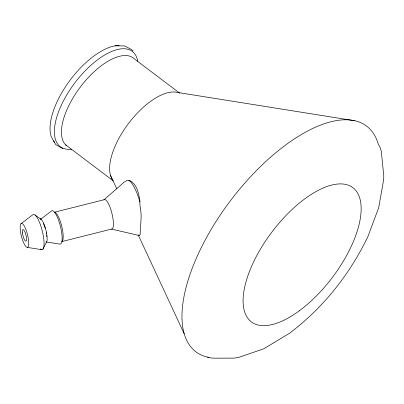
<?xml version="1.0" encoding="UTF-8"?>
<svg xmlns="http://www.w3.org/2000/svg" width="404" height="404" viewBox="0 0 404 404"><rect width="100%" height="100%" fill="white"/><g stroke="black" fill="none" stroke-linecap="round" stroke-linejoin="round"><path stroke-width="0.61" d="M103.863 199.945L124.174 182.088L126.805 180.593L130.517 180.886C137.259 185.3 138.905 193.915 139.9 201.354C139.537 206.282 141.223 211.065 141.153 216.014C141.041 222.281 140.153 228.391 140.178 234.618L139.163 235.507L111.499 229.093L61.862 241.592M42.89 249.223L46.344 242.41A12.317 3.146 75.9 0 0 45.803 229.548A12.317 3.146 75.9 0 0 40.153 218.801M20.988 223.75L32.633 214.872A18.165 4.641 75.9 0 1 42.657 232.563A18.165 4.641 75.9 0 1 40.355 248.96M40.627 219.281L51.303 211.146A17.21 4.399 75.9 0 1 60.267 225.715A17.21 4.399 75.9 0 1 59.949 244.132L45.97 241.9M115.175 45.854L124.558 45.905L131.79 49.667L133.103 51.005M354.858 120.776L176.977 92.354A55.116 24.77 -52.9 0 0 127.846 124.382A55.116 24.77 -52.9 0 0 112.362 179.467M27.174 247.364A12.317 3.146 75.9 0 0 25.982 229.714A12.317 3.146 75.9 0 0 20.235 229.113A12.317 3.146 75.9 0 0 27.174 247.364L41.758 249.692M207.621 357.171L211.297 358.03L215.266 358.181L234.477 358.101L238.259 357.545L263.792 348.778L289.774 333.128L291.966 331.366C324.377 306.394 350.152 273.478 367.872 236.668L378.679 207.747L383.643 179.755L383.8 175.982L381.265 151.091L380.093 147.445L378.311 144.233A141.486 63.59 -52.9 0 0 235.224 194.551A141.486 63.59 -52.9 0 0 208.711 357.404M128.8 180.517L129.836 181.058A28.76 7.348 75.9 0 1 139.789 201.384L139.915 201.864M62.792 148.586L55.701 144.587L51.061 136.274M139.163 235.507L138.213 234.916L184.173 333.714M35.168 215.14L41.107 219.296M179.704 93.183L134.532 59.009A55.116 24.77 -52.9 0 0 81.658 85.315A55.116 24.77 -52.9 0 0 66.569 145.672M65.695 144.885L113.378 180.957M110.484 175.306L116.806 188.9M111.499 229.093A15.206 3.889 75.9 0 0 112.251 214.751A15.206 3.889 75.9 0 0 104.808 199.551L54.565 212.206A15.206 3.889 75.9 0 1 55.328 212.504M55.737 212.817A15.206 3.889 75.9 0 1 62.009 227.401A15.206 3.889 75.9 0 1 62.201 241.355M54.651 142.309A59.731 26.846 -52.9 0 1 53.485 140.966M50.975 135.769A59.731 26.846 -52.9 0 1 70.432 79.724A59.731 26.846 -52.9 0 1 119.099 45.46M43.465 223.614A11.363 2.904 75.9 0 1 44.071 225.023M44.268 225.523A11.363 2.904 75.9 0 1 45.177 228.215M46.278 232.81A11.363 2.904 75.9 0 1 46.47 233.931M46.677 235.547A11.363 2.904 75.9 0 1 46.768 236.562M71.609 149.207A59.731 26.846 -52.9 0 1 74.659 83.133A59.731 26.846 -52.9 0 1 137.774 61.267M299.182 310.883A84.138 37.814 -52.9 0 0 354.667 189.229A84.138 37.814 -52.9 0 0 252.525 264.211A84.138 37.814 -52.9 0 0 299.182 310.883M22.397 232.325A6.025 1.54 75.9 0 0 25.79 241.249A6.025 1.54 75.9 0 0 25.21 232.618A6.025 1.54 75.9 0 0 22.397 232.325"/></g></svg>
